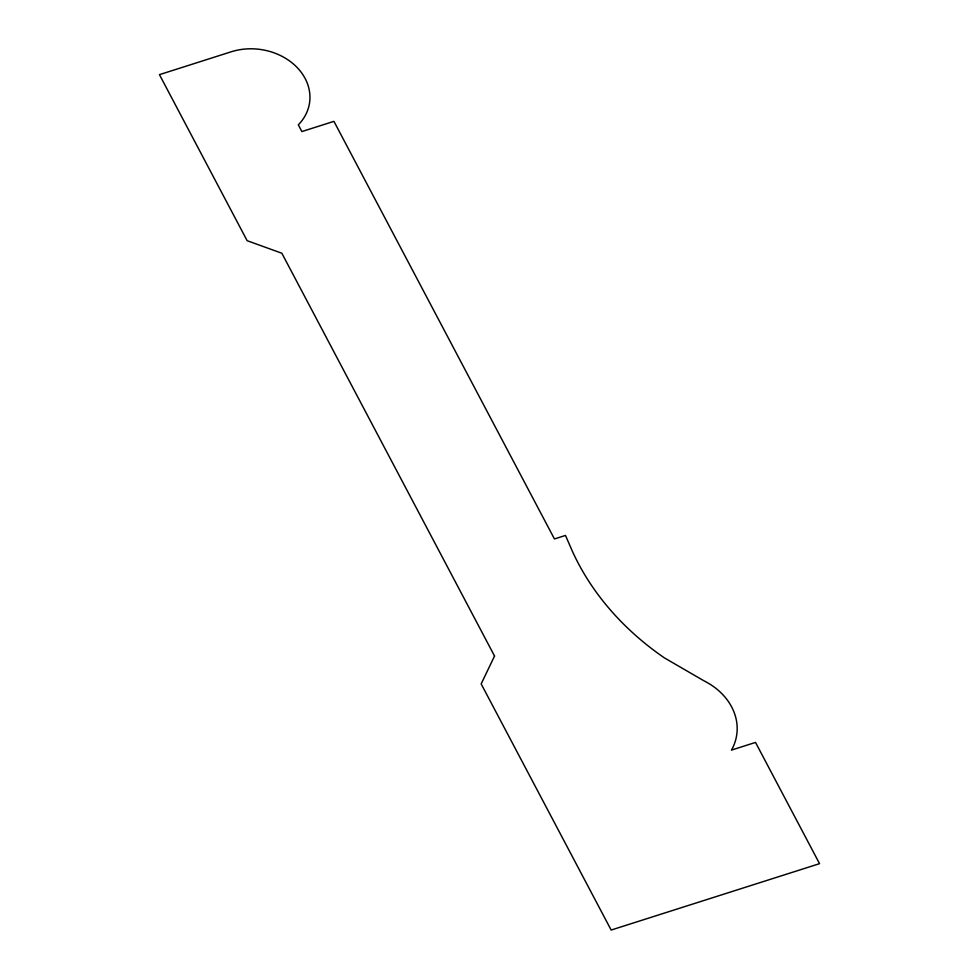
<?xml version="1.0" encoding="UTF-8"?>
<svg xmlns="http://www.w3.org/2000/svg" width="979" height="979" viewBox="0 0 979 979"><rect width="100%" height="100%" fill="white"/><g stroke="black" fill="none" stroke-linecap="round" stroke-linejoin="round"><path stroke-width="1.47" d="M494.542 656.04L481.166 683.905L611.153 930.05L819.545 863.662L755.519 742.425L731.484 750.085A64.7 52.744 7.8 0 0 703.974 680.833L664.313 657.827A290.225 236.575 7.8 0 1 572.507 551.544L565.483 535.44L554.444 538.952L333.937 121.359L301.875 131.565L298.314 124.835A56.17 45.78 7.8 0 0 298.105 68.542A56.17 45.78 7.8 0 0 231.595 51.667L159.455 74.649L247.136 240.687L281.854 253.243L494.542 656.04"/></g></svg>
